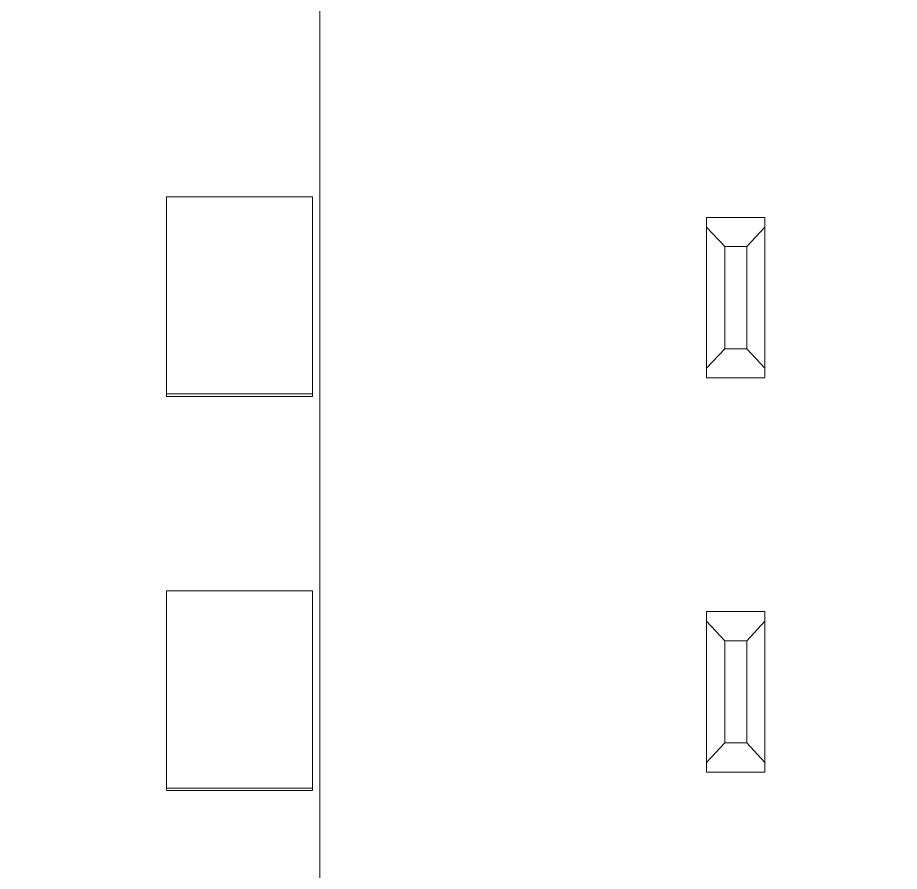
# Model space of a CAD drawing. Header units: millimetres. Extents: x 42151 to 59780, y 37376 to 44547.
# Drawn here: x 48239.69 to 48251.77, y 43287.69 to 43299.38 of the extents above; entities that cross this region are included whole.
import ezdxf

# ---------------------------------------------------------------- set-up
doc = ezdxf.new("R2010")
doc.units = ezdxf.units.MM
doc.set_wipeout_variables(frame=1)
doc.layers.add('000-PI-Oprema', color=30, linetype='Continuous', lineweight=5)
doc.layers.add('SI-ORMAR-Oprema', color=30, linetype='Continuous', lineweight=5)
doc.layers.add('004-PI-DIN Šina', color=3, linetype='Continuous')

# ---------------------------------------------------------------- blocks, each defined once
blk = doc.blocks.new('6ES7531-7KF00-0AB0')
blk.add_wipeout([(-17.038, 69.029), (17.762, 69.029), (17.762, -77.96), (-17.038, -77.971)]).dxf.layer = 'SI-ORMAR-Oprema'
at = {"layer": 'SI-ORMAR-Oprema', "linetype": 'Continuous'}
for p, q in [((-12.638, 54.429), (-12.638, -54.387)), ((-14.738, 45.01), (-14.738, 47.713)), ((-12.738, 47.713), (-14.738, 47.713)), ((-12.738, 45.01), (-12.738, 47.713)), ((-7.338, 47.429), (-6.538, 47.429)), ((-7.338, 47.295), (-7.338, 47.429)), ((-6.538, 47.429), (-6.538, 47.295)), ((-7.338, 45.362), (-7.338, 47.295)), ((-7.088, 47.029), (-7.338, 47.295)), ((-6.538, 47.295), (-6.788, 47.029)), ((-6.538, 47.295), (-6.538, 45.362)), ((-7.088, 47.029), (-7.088, 45.629)), ((-6.788, 47.029), (-7.088, 47.029)), ((-6.788, 45.629), (-6.788, 47.029)), ((-7.338, 45.362), (-7.088, 45.629)), ((-7.088, 45.629), (-6.788, 45.629)), ((-6.788, 45.629), (-6.538, 45.362)), ((-7.338, 45.229), (-7.338, 45.362)), ((-6.538, 45.362), (-6.538, 45.229)), ((-6.538, 45.229), (-7.338, 45.229)), ((-14.738, 44.977), (-14.738, 45.01)), ((-12.738, 45.01), (-14.738, 45.01)), ((-12.738, 44.977), (-14.738, 44.977)), ((-12.738, 44.977), (-12.738, 45.01)), ((-14.738, 39.608), (-14.738, 42.311)), ((-12.738, 42.311), (-14.738, 42.311)), ((-12.738, 39.608), (-12.738, 42.311)), ((-7.338, 42.029), (-6.538, 42.029)), ((-7.338, 41.895), (-7.338, 42.029)), ((-6.538, 42.029), (-6.538, 41.895)), ((-7.338, 39.962), (-7.338, 41.895)), ((-7.088, 41.629), (-7.338, 41.895)), ((-6.538, 41.895), (-6.788, 41.629)), ((-6.538, 41.895), (-6.538, 39.962)), ((-7.088, 41.629), (-7.088, 40.229)), ((-6.788, 41.629), (-7.088, 41.629)), ((-6.788, 40.229), (-6.788, 41.629)), ((-7.338, 39.962), (-7.088, 40.229)), ((-7.088, 40.229), (-6.788, 40.229)), ((-6.788, 40.229), (-6.538, 39.962)), ((-7.338, 39.829), (-7.338, 39.962)), ((-6.538, 39.962), (-6.538, 39.829)), ((-6.538, 39.829), (-7.338, 39.829)), ((-14.738, 39.577), (-14.738, 39.608)), ((-12.738, 39.608), (-14.738, 39.608)), ((-12.738, 39.577), (-14.738, 39.577)), ((-12.738, 39.577), (-12.738, 39.608))]:
    blk.add_line(p, q, dxfattribs=at)
blk = doc.blocks.new('*U117')
at = {"layer": '004-PI-DIN Šina'}
for p, q in [((297.61, 52.625), (-241.3, 52.625)), ((297.61, 46.968), (-241.3, 46.968)), ((297.61, 45.572), (-241.3, 45.572)), ((297.61, 45.259), (-241.3, 45.259)), ((-241.3, 45.238), (297.61, 45.238))]:
    blk.add_line(p, q, dxfattribs=at)

msp = doc.modelspace()

# ---------------------------------------------------------------- block references
at = {"layer": '000-PI-Oprema'}
msp.add_blockref('*U117', (48098.326, 43246.632), dxfattribs=at)

# ---------------------------------------------------------------- next in the draw order: block references
at = {"layer": '000-PI-Oprema', "ltscale": 0.25}
msp.add_blockref('6ES7531-7KF00-0AB0', (48256.465, 43249.218), dxfattribs=at)

doc.saveas('drawing.dxf')
